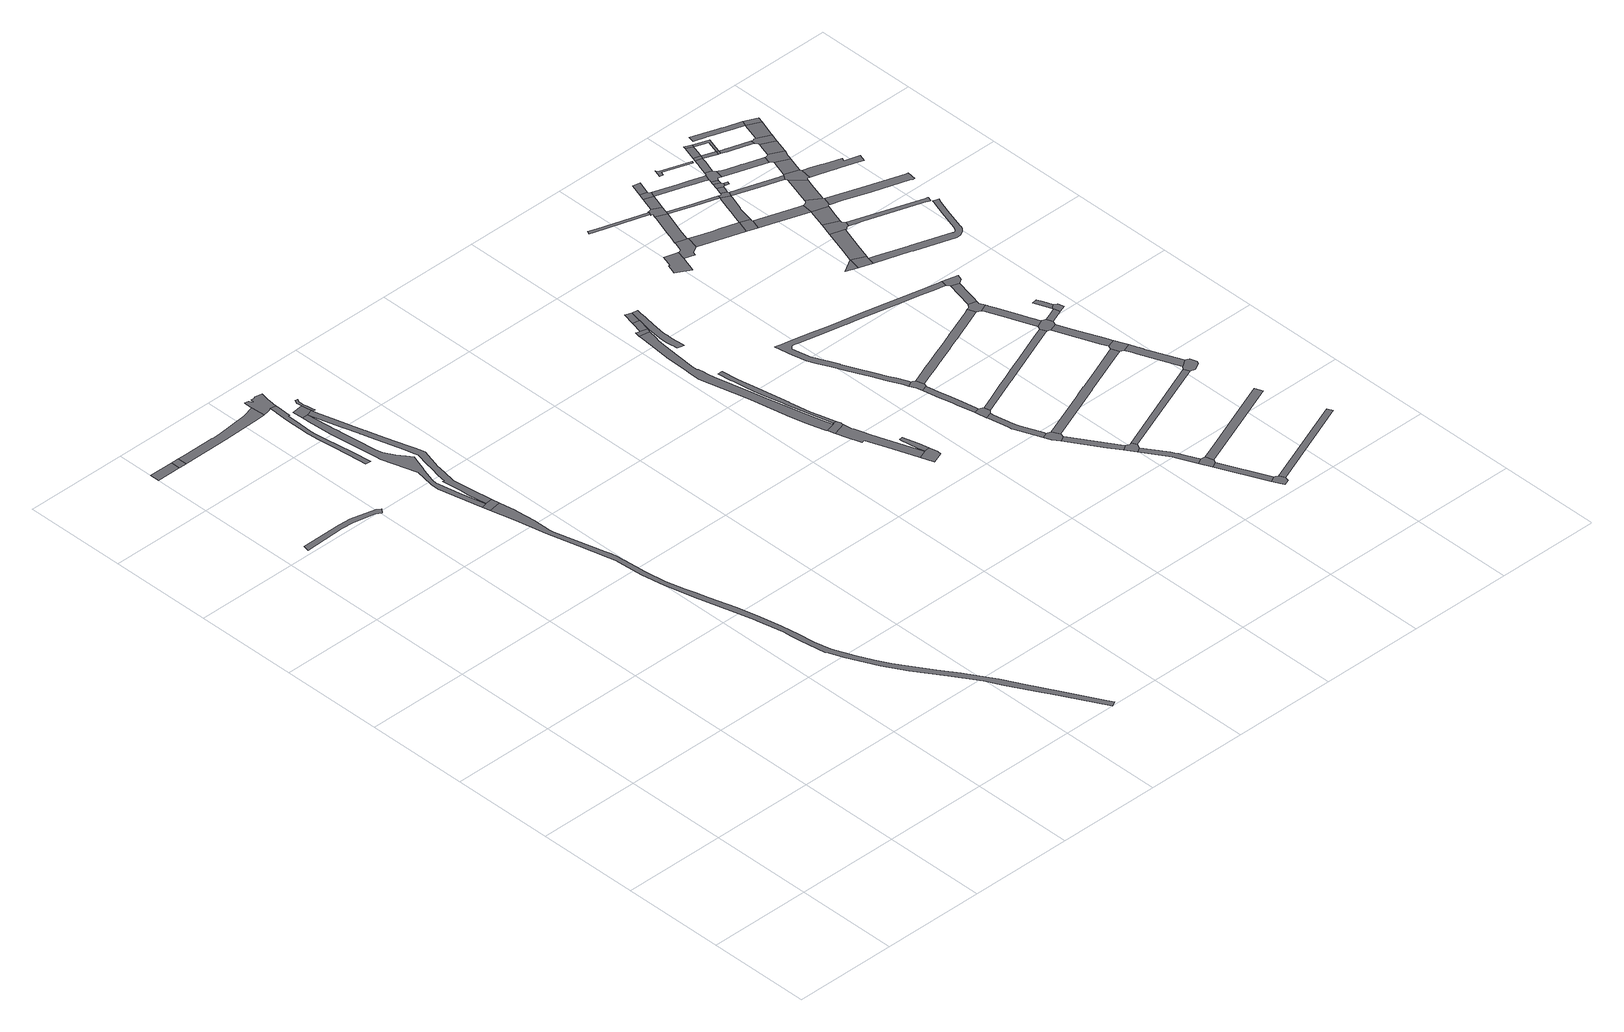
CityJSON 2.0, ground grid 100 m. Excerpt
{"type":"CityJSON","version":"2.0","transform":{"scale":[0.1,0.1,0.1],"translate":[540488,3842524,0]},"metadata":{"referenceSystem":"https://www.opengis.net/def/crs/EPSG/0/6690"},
"CityObjects":{
"road1":{"type":"Road","attributes":{"function":"3","RoadStructureAttribute.sectionType":"1"},"geometry":[{"type":"MultiSurface","lod":"1","boundaries":[[[0,1,2,3]]]}]},
"road2":{"type":"Road","geometry":[{"type":"MultiSurface","lod":"1","boundaries":[[[4,5,6,7,8,9,10,11,12,13]]]}]},
"road3":{"type":"Road","geometry":[{"type":"MultiSurface","lod":"1","boundaries":[[[3,2,14,15,16]]]}]},
"road4":{"type":"Road","attributes":{"function":"3","RoadStructureAttribute.sectionType":"1"},"geometry":[{"type":"MultiSurface","lod":"1","boundaries":[[[17,18,19,20,21,22,16,15,23,24,25,26,27]]]}]},
"road5":{"type":"Road","geometry":[{"type":"MultiSurface","lod":"1","boundaries":[[[28,29,30,31,32,33]]]}]},
"road6":{"type":"Road","attributes":{"RoadStructureAttribute.sectionType":"1"},"geometry":[{"type":"MultiSurface","lod":"1","boundaries":[[[34,35,36,37,38,39,40,41,42,43,44,45,46,47,48,49,50,51,52,53,54,55,56,57,58,59,60,61,62,63,64,65,66,67,68,33,32,69,70,71,72,73,74,75,76,77,78,79,80,81,82,83,84,85,86,87,88,89,90,91,92,93,94,95]]]}]},
"road7":{"type":"Road","geometry":[{"type":"MultiSurface","lod":"1","boundaries":[[[96,97,98,99,100,101,102,103,104,105,106,107,108,109,110,111,112,113,114,115,116,117,118,119]]]}]},
"road8":{"type":"Road","attributes":{"RoadStructureAttribute.sectionType":"1"},"geometry":[{"type":"MultiSurface","lod":"1","boundaries":[[[120,121,122,123,124,125,126,127,128,129,130,131,132,133,134,135,136,137,138,139,140,141,142,143,144,145,146,31,30]]]}]},
"road9":{"type":"Road","attributes":{"RoadStructureAttribute.sectionType":"1"},"geometry":[{"type":"MultiSurface","lod":"1","boundaries":[[[147,148,149,150,151,152,153,154,155,156,157,158,159,160,161,162,163,164,165,166,136,167,168,169,170,171,172,173,174,175,176,177,178,179,180,181,182,183,184,185,186,29,28]]]}]},
"road10":{"type":"Road","geometry":[{"type":"MultiSurface","lod":"1","boundaries":[[[187,188,17,27,189,190,96,119,191,192,193,194,195,196,197,198,199,200,201,202,203]]]}]},
"road11":{"type":"Road","geometry":[{"type":"MultiSurface","lod":"1","boundaries":[[[204,205,206,137,136,166]]]}]},
"road12":{"type":"Road","attributes":{"RoadStructureAttribute.sectionType":"1"},"geometry":[{"type":"MultiSurface","lod":"1","boundaries":[[[207,208,209,210,211,212,213,214,215,216,217,218,219,220,221,222]]]}]},
"road13":{"type":"Road","geometry":[{"type":"MultiSurface","lod":"1","boundaries":[[[223,224,225,226,227,228,229,230,231]]]}]},
"road14":{"type":"Road","attributes":{"function":"3","RoadStructureAttribute.sectionType":"1"},"geometry":[{"type":"MultiSurface","lod":"1","boundaries":[[[232,233,234,235,236,231,230,237,238,239,240,241,242]]]}]},
"road15":{"type":"Road","geometry":[{"type":"MultiSurface","lod":"1","boundaries":[[[243,244,245,242,241,246,247]]]}]},
"road16":{"type":"Road","attributes":{"RoadStructureAttribute.sectionType":"1"},"geometry":[{"type":"MultiSurface","lod":"1","boundaries":[[[248,249,250,251,252,253,254,255,256,257,258,259,260,261,262,263,264,265,266,226,225]]]}]},
"road17":{"type":"Road","attributes":{"function":"3","RoadStructureAttribute.sectionType":"1"},"geometry":[{"type":"MultiSurface","lod":"1","boundaries":[[[267,268,269,270,271,272,273,274,275,276,277,278,279,228,227,280,281,282,283,284,285,286,287,288,289,290,291,292,293,294,295,296,297]]]}]},
"road18":{"type":"Road","attributes":{"RoadStructureAttribute.sectionType":"1"},"geometry":[{"type":"MultiSurface","lod":"1","boundaries":[[[298,299,300,301,302,245,244]]]}]},
"road19":{"type":"Road","geometry":[{"type":"MultiSurface","lod":"1","boundaries":[[[303,304,267,297,305,306,307,308]]]}]},
"road20":{"type":"Road","attributes":{"function":"3","RoadStructureAttribute.sectionType":"1"},"geometry":[{"type":"MultiSurface","lod":"1","boundaries":[[[309,306,305,310]]]}]},
"road21":{"type":"Road","attributes":{"RoadStructureAttribute.sectionType":"1"},"geometry":[{"type":"MultiSurface","lod":"1","boundaries":[[[311,312,313,314,315,316,317,318,319,320,321,322,323,324,325,326,327,328,329,330,331,332,333,334,335,310]]]}]},
"road22":{"type":"Road","geometry":[{"type":"MultiSurface","lod":"1","boundaries":[[[336,309,310,335]]]}]},
"road23":{"type":"Road","attributes":{"RoadStructureAttribute.sectionType":"1"},"geometry":[{"type":"MultiSurface","lod":"1","boundaries":[[[337,338,339,340,341,342,343,344,345,346,347,348,349]]]}]},
"road24":{"type":"Road","geometry":[{"type":"MultiSurface","lod":"1","boundaries":[[[350,351,349,348,352,353,354,355,356,357,358]]]}]},
"road25":{"type":"Road","geometry":[{"type":"MultiSurface","lod":"1","boundaries":[[[359,360,361,362,363,343,342,364,365,366,367]]]}]},
"road26":{"type":"Road","attributes":{"RoadStructureAttribute.sectionType":"1"},"geometry":[{"type":"MultiSurface","lod":"1","boundaries":[[[368,369,370,371,372,373,374,375,376,377,378,379,380,381,382,362,361]]]}]},
"road27":{"type":"Road","geometry":[{"type":"MultiSurface","lod":"1","boundaries":[[[383,384,385,386,387,388,375,374,389,390,391]]]}]},
"road28":{"type":"Road","attributes":{"RoadStructureAttribute.sectionType":"1"},"geometry":[{"type":"MultiSurface","lod":"1","boundaries":[[[392,354,353,393,394,395]]]}]},
"road29":{"type":"Road","geometry":[{"type":"MultiSurface","lod":"1","boundaries":[[[396,395,394,397,398,399,400]]]}]},
"road30":{"type":"Road","attributes":{"RoadStructureAttribute.sectionType":"1"},"geometry":[{"type":"MultiSurface","lod":"1","boundaries":[[[401,402,403,404,398,397,405,406,407,408]]]}]},
"road31":{"type":"Road","geometry":[{"type":"MultiSurface","lod":"1","boundaries":[[[409,408,407,410,411,412,413,414]]]}]},
"road32":{"type":"Road","attributes":{"RoadStructureAttribute.sectionType":"1"},"geometry":[{"type":"MultiSurface","lod":"1","boundaries":[[[411,410,415,416]]]}]},
"road33":{"type":"Road","geometry":[{"type":"MultiSurface","lod":"1","boundaries":[[[417,418,416,415,419,420,421,422,423,424,425]]]}]},
"road34":{"type":"Road","geometry":[{"type":"MultiSurface","lod":"1","boundaries":[[[426,427,428,429,430,431,432,433]]]}]},
"road35":{"type":"Road","attributes":{"RoadStructureAttribute.sectionType":"1"},"geometry":[{"type":"MultiSurface","lod":"1","boundaries":[[[434,435,436,437,438,439,440,441,442,443,444,445,446,447,448,449,450,451,452,453,454,455,456,387,386,457,458,459,460,461,462,463,464,465,466,467,468,469,470,471,472,473,474,475,476,477,478,479,480,481,482,483,484,485,486]]]}]},
"road36":{"type":"Road","attributes":{"RoadStructureAttribute.sectionType":"1"},"geometry":[{"type":"MultiSurface","lod":"1","boundaries":[[[487,488,489,490,491,492,493,494,495,496,497,498,499,500,391,390,501,502,503,504,505,506,507,508,509,510,511,512,513,514,515,516]]]}]},
"road37":{"type":"Road","attributes":{"RoadStructureAttribute.sectionType":"1"},"geometry":[{"type":"MultiSurface","lod":"1","boundaries":[[[517,518,519,520,521,522,523,524,525,526,367,366,527,528,529,530,531,532,533]]]}]},
"road38":{"type":"Road","attributes":{"RoadStructureAttribute.sectionType":"1"},"geometry":[{"type":"MultiSurface","lod":"1","boundaries":[[[534,535,536,537,538,539,540,541,358,357,542,543,544,545,546]]]}]},
"road39":{"type":"Road","geometry":[{"type":"MultiSurface","lod":"1","boundaries":[[[547,548,549,550,551,552,433,432,553,554,555,556,557]]]}]},
"road40":{"type":"Road","geometry":[{"type":"MultiSurface","lod":"1","boundaries":[[[558,559,560,561,562,563]]]}]},
"road41":{"type":"Road","attributes":{"RoadStructureAttribute.sectionType":"1"},"geometry":[{"type":"MultiSurface","lod":"1","boundaries":[[[564,400,399,565]]]}]},
"road42":{"type":"Road","attributes":{"RoadStructureAttribute.sectionType":"1"},"geometry":[{"type":"MultiSurface","lod":"1","boundaries":[[[566,567,568,414,413,569,570]]]}]},
"road43":{"type":"Road","attributes":{"RoadStructureAttribute.sectionType":"1"},"geometry":[{"type":"MultiSurface","lod":"1","boundaries":[[[571,572,573,574,547,557,575,576]]]}]},
"road44":{"type":"Road","attributes":{"RoadStructureAttribute.sectionType":"1"},"geometry":[{"type":"MultiSurface","lod":"1","boundaries":[[[577,425,424,578]]]}]},
"road45":{"type":"Road","attributes":{"RoadStructureAttribute.sectionType":"1"},"geometry":[{"type":"MultiSurface","lod":"1","boundaries":[[[579,580,581,582,583,556,555,584,585]]]}]},
"road46":{"type":"Road","geometry":[{"type":"MultiSurface","lod":"1","boundaries":[[[586,587,588,589,563,562,590,591,571,576,592,593,594]]]}]},
"road47":{"type":"Road","attributes":{"RoadStructureAttribute.sectionType":"1"},"geometry":[{"type":"MultiSurface","lod":"1","boundaries":[[[595,596,597,586,594,598,599]]]}]},
"road48":{"type":"Road","geometry":[{"type":"MultiSurface","lod":"1","boundaries":[[[600,601,602]]]}]},
"road49":{"type":"Road","geometry":[{"type":"MultiSurface","lod":"1","boundaries":[[[603,595,599,604,605,606,607,608]]]}]},
"road50":{"type":"Road","geometry":[{"type":"MultiSurface","lod":"1","boundaries":[[[609,610,611,487,516,612,613,614,615,616]]]}]},
"road51":{"type":"Road","attributes":{"RoadStructureAttribute.sectionType":"1"},"geometry":[{"type":"MultiSurface","lod":"1","boundaries":[[[617,618,603,608,619]]]}]},
"road52":{"type":"Road","geometry":[{"type":"MultiSurface","lod":"1","boundaries":[[[585,584,620,621,622,623]]]}]},
"road53":{"type":"Road","attributes":{"RoadStructureAttribute.sectionType":"1"},"geometry":[{"type":"MultiSurface","lod":"1","boundaries":[[[624,625,626,627,628,629,630,614,613,631,632,633,634,635,636]]]}]},
"road54":{"type":"Road","geometry":[{"type":"MultiSurface","lod":"1","boundaries":[[[637,638,592,576,639,640,641]]]}]},
"road55":{"type":"Road","geometry":[{"type":"MultiSurface","lod":"1","boundaries":[[[642,643,644,636,635,645,646,647,517,533,648,649,650,651,652,653,654,655]]]}]},
"road56":{"type":"Road","geometry":[{"type":"MultiSurface","lod":"1","boundaries":[[[600,602,656,657,658,659]]]}]},
"road57":{"type":"Road","attributes":{"RoadStructureAttribute.sectionType":"1"},"geometry":[{"type":"MultiSurface","lod":"1","boundaries":[[[660,661,662,663,651,650,664,665,666,667,668]]]}]},
"road58":{"type":"Road","attributes":{"RoadStructureAttribute.sectionType":"1"},"geometry":[{"type":"MultiSurface","lod":"1","boundaries":[[[669,670,609,616,671,672,673]]]}]},
"road59":{"type":"Road","geometry":[{"type":"MultiSurface","lod":"1","boundaries":[[[674,668,667,534,546,675,676]]]}]},
"road60":{"type":"Road","attributes":{"RoadStructureAttribute.sectionType":"1"},"geometry":[{"type":"MultiSurface","lod":"1","boundaries":[[[677,678,679,680,681,676,675,682,683,684,685]]]}]},
"road61":{"type":"Road","attributes":{"RoadStructureAttribute.sectionType":"1"},"geometry":[{"type":"MultiSurface","lod":"1","boundaries":[[[640,686,687,688,689,690,691,692,585,623,693,694,695,696,697]]]}]},
"road62":{"type":"Road","geometry":[{"type":"MultiSurface","lod":"1","boundaries":[[[685,684,564,565,698,699,700,701]]]}]},
"road63":{"type":"Road","attributes":{"RoadStructureAttribute.sectionType":"1"},"geometry":[{"type":"MultiSurface","lod":"1","boundaries":[[[702,703,600,659,704,705]]]}]},
"road64":{"type":"Road","geometry":[{"type":"MultiSurface","lod":"1","boundaries":[[[486,485,706,669,673,707,708,709,710]]]}]},
"road65":{"type":"Road","attributes":{"RoadStructureAttribute.sectionType":"1"},"geometry":[{"type":"MultiSurface","lod":"1","boundaries":[[[711,712,655,654,713,714,715]]]}]},
"road66":{"type":"Road","attributes":{"RoadStructureAttribute.sectionType":"1"},"geometry":[{"type":"MultiSurface","lod":"1","boundaries":[[[716,717,718,719,720,604,599,721,722,723,724,725,726,727,728]]]}]},
"road67":{"type":"Road","attributes":{"RoadStructureAttribute.sectionType":"1"},"geometry":[{"type":"MultiSurface","lod":"1","boundaries":[[[729,621,620,730,731,732]]]}]},
"road68":{"type":"Road","geometry":[{"type":"MultiSurface","lod":"1","boundaries":[[[733,734,735,736,737,738,739,641,640,697,740,741]]]}]},
"road69":{"type":"Road","geometry":[{"type":"MultiSurface","lod":"1","boundaries":[[[742,743,744,745,746]]]}]},
"road70":{"type":"Road","geometry":[{"type":"MultiSurface","lod":"1","boundaries":[[[746,745,711,715,747,748]]]}]},
"road71":{"type":"Road","attributes":{"RoadStructureAttribute.sectionType":"1"},"geometry":[{"type":"MultiSurface","lod":"1","boundaries":[[[749,750,733,741,751,752]]]}]},
"road72":{"type":"Road","geometry":[{"type":"MultiSurface","lod":"1","boundaries":[[[753,702,705,754,755,756,757,758,759,760,761,762,763,764,765,766,767]]]}]},
"road73":{"type":"Road","attributes":{"RoadStructureAttribute.sectionType":"1"},"geometry":[{"type":"MultiSurface","lod":"1","boundaries":[[[768,769,749,752,770,771,772,773,774,775,776,777,778]]]}]},
"road74":{"type":"Road","attributes":{"RoadStructureAttribute.sectionType":"1"},"geometry":[{"type":"MultiSurface","lod":"1","boundaries":[[[779,780,768,778,781]]]}]},
"road75":{"type":"Road","geometry":[{"type":"MultiSurface","lod":"1","boundaries":[[[782,783,784,785,786,787,788,789]]]}]},
"road76":{"type":"Road","geometry":[{"type":"MultiSurface","lod":"1","boundaries":[[[790,791,792,773,772]]]}]},
"road77":{"type":"Road","attributes":{"RoadStructureAttribute.sectionType":"1"},"geometry":[{"type":"MultiSurface","lod":"1","boundaries":[[[731,753,767,793,794]]]}]},
"road78":{"type":"Road","geometry":[{"type":"MultiSurface","lod":"1","boundaries":[[[795,796,797,728,727,798,799,800,779,781,801,802,803,804,805,806,807]]]}]},
"road79":{"type":"Road","geometry":[{"type":"MultiSurface","lod":"1","boundaries":[[[808,809,810,740,697,811,812,813]]]}]},
"road80":{"type":"Road","attributes":{"RoadStructureAttribute.sectionType":"1"},"geometry":[{"type":"MultiSurface","lod":"1","boundaries":[[[814,815,816,817,795,807,818,819,820,821]]]}]},
"road81":{"type":"Road","geometry":[{"type":"MultiSurface","lod":"1","boundaries":[[[822,823,824,825,826,732,731,794,827,828,829,830]]]}]},
"road82":{"type":"Road","attributes":{"RoadStructureAttribute.sectionType":"1"},"geometry":[{"type":"MultiSurface","lod":"1","boundaries":[[[831,832,833,834,835,836,837,838,839,840,841,842,843,658,657,844,845,846,847,848,849,850,851,852,853,854,855,856]]]}]},
"road83":{"type":"Road","geometry":[{"type":"MultiSurface","lod":"1","boundaries":[[[857,814,821,858]]]}]},
"road84":{"type":"Road","attributes":{"RoadStructureAttribute.sectionType":"1"},"geometry":[{"type":"MultiSurface","lod":"1","boundaries":[[[859,860,857,858,861,862,863]]]}]},
"road85":{"type":"Road","attributes":{"RoadStructureAttribute.sectionType":"1"},"geometry":[{"type":"MultiSurface","lod":"1","boundaries":[[[864,865,822,830,866,867,868]]]}]},
"road86":{"type":"Road","attributes":{"RoadStructureAttribute.sectionType":"1"},"geometry":[{"type":"MultiSurface","lod":"1","boundaries":[[[869,870,871,872,873,874,875,876,805,804,877,878,879,880,881,882,883]]]}]},
"road87":{"type":"Road","geometry":[{"type":"MultiSurface","lod":"1","boundaries":[[[884,885,858,821,886,887]]]}]},
"road88":{"type":"Road","geometry":[{"type":"MultiSurface","lod":"1","boundaries":[[[888,859,863,889]]]}]},
"road89":{"type":"Road","attributes":{"RoadStructureAttribute.sectionType":"1"},"geometry":[{"type":"MultiSurface","lod":"1","boundaries":[[[890,891,892,893,894,761,760,895,896,897,898,899,900,901,902]]]}]},
"road90":{"type":"Road","geometry":[{"type":"MultiSurface","lod":"1","boundaries":[[[887,886,903,904]]]}]},
"road91":{"type":"Road","geometry":[{"type":"MultiSurface","lod":"1","boundaries":[[[905,906,907,908,889,863,909,910,911,887,904]]]}]},
"road92":{"type":"Road","geometry":[{"type":"MultiSurface","lod":"1","boundaries":[[[912,813,812,913,864,868,914,915,916,917,918]]]}]},
"road93":{"type":"Road","attributes":{"RoadStructureAttribute.sectionType":"1"},"geometry":[{"type":"MultiSurface","lod":"1","boundaries":[[[919,920,912,918,921,922]]]}]},
"road94":{"type":"Road","geometry":[{"type":"MultiSurface","lod":"1","boundaries":[[[923,924,925,926,904,903,927,928,929,930,931,932]]]}]},
"road95":{"type":"Road","attributes":{"RoadStructureAttribute.sectionType":"1"},"geometry":[{"type":"MultiSurface","lod":"1","boundaries":[[[933,934,935,829,828,936,937,938,939,940,941,942]]]}]},
"road96":{"type":"Road","geometry":[{"type":"MultiSurface","lod":"1","boundaries":[[[943,944,945,883,882,946,947,919,922,948,949,950]]]}]},
"road97":{"type":"Road","geometry":[{"type":"MultiSurface","lod":"1","boundaries":[[[951,952,953,954,955,956,957,958,959,960,961,962,963,964]]]}]},
"road98":{"type":"Road","attributes":{"RoadStructureAttribute.sectionType":"1"},"geometry":[{"type":"MultiSurface","lod":"1","boundaries":[[[965,966,943,950,967,968,969]]]}]},
"road99":{"type":"Road","attributes":{"RoadStructureAttribute.sectionType":"1"},"geometry":[{"type":"MultiSurface","lod":"1","boundaries":[[[970,971,972,973,974,975,976,917,916,977,978,979,980,981,982,983]]]}]},
"road100":{"type":"Road","geometry":[{"type":"MultiSurface","lod":"1","boundaries":[[[984,985,932,931,986,987,965,969,988,989,990]]]}]},
"road101":{"type":"Road","attributes":{"RoadStructureAttribute.sectionType":"1"},"geometry":[{"type":"MultiSurface","lod":"1","boundaries":[[[963,991,990,989,992,993]]]}]},
"road102":{"type":"Road","geometry":[{"type":"MultiSurface","lod":"1","boundaries":[[[964,963,993,994]]]}]}
},
"vertices":[
[4,7649,0],[5,7557,0],[241,7555,0],[242,7646,0],
[640,6061,0],[752,6054,0],[968,6009,0],[1018,5979,0],[1050,6020,0],[1012,6044,0],[772,6100,0],[654,6111,0],[252,6104,0],[238,6047,0],
[290,7554,0],[315,7554,0],[314,7647,0],
[1215,7712,0],[1097,7675,0],[784,7647,0],[719,7646,0],[701,7646,0],[397,7647,0],[337,7555,0],[673,7556,0],[775,7557,0],[1162,7568,0],[1226,7575,0],
[1783,5482,0],[1713,5474,0],[1703,5469,0],[1656,5459,0],[1671,5389,0],[1794,5407,0],
[3523,109,0],[3350,429,0],[3195,720,0],[3167,773,0],[3098,902,0],[3042,996,0],[2933,1175,0],[2816,1344,0],[2707,1518,0],[2611,1659,0],[2542,1793,0],[2473,1943,0],[2393,2144,0],[2359,2304,0],[2338,2469,0],[2316,2641,0],[2271,2845,0],[2222,3067,0],[2149,3327,0],[2116,3447,0],[2089,3541,0],[2045,3720,0],[2013,3930,0],[2007,4030,0],[1997,4156,0],[1997,4162,0],[1993,4217,0],[1980,4294,0],[1965,4349,0],[1941,4444,0],[1842,4825,0],[1839,4868,0],[1835,5043,0],[1820,5221,0],[1818,5250,0],[1726,5147,0],[1789,4852,0],[1865,4548,0],[1932,4264,0],[1948,4189,0],[1950,4161,0],[1963,3915,0],[2006,3687,0],[2071,3401,0],[2157,3067,0],[2216,2847,0],[2222,2825,0],[2272,2568,0],[2277,2481,0],[2291,2392,0],[2331,2141,0],[2335,2130,0],[2390,1984,0],[2528,1696,0],[2652,1489,0],[2832,1216,0],[2995,971,0],[3076,811,0],[3231,532,0],[3267,466,0],[3519,1,0],[3568,28,0],
[1318,7598,0],[1316,7526,0],[1316,7522,0],[1309,7431,0],[1307,7387,0],[1306,7306,0],[1306,7242,0],[1307,7141,0],[1311,7081,0],[1315,7035,0],[1326,6950,0],[1338,6868,0],[1363,6603,0],[1369,6534,0],[1419,6529,0],[1397,6721,0],[1360,7000,0],[1351,7094,0],[1348,7153,0],[1351,7335,0],[1353,7417,0],[1354,7426,0],[1369,7426,0],[1375,7590,0],
[1653,5696,0],[1603,5953,0],[1613,6005,0],[1651,6141,0],[1662,6170,0],[1701,6277,0],[1717,6321,0],[1674,6380,0],[1621,6450,0],[1613,6467,0],[1572,6547,0],[1552,6617,0],[1532,6801,0],[1518,6938,0],[1508,7028,0],[1507,7034,0],[1477,7326,0],[1420,7324,0],[1423,7223,0],[1424,7211,0],[1440,7008,0],[1480,6665,0],[1495,6539,0],[1495,6489,0],[1594,6153,0],[1561,5967,0],[1561,5890,0],
[1748,5714,0],[1729,5879,0],[1753,6008,0],[1761,6051,0],[1765,6072,0],[1770,6100,0],[1824,6306,0],[1819,6329,0],[1812,6370,0],[1805,6391,0],[1786,6457,0],[1724,6664,0],[1681,6816,0],[1672,6848,0],[1670,6857,0],[1633,6990,0],[1590,7151,0],[1559,7267,0],[1545,7328,0],[1542,7344,0],[1565,7010,0],[1569,6995,0],[1611,6852,0],[1612,6847,0],[1617,6831,0],[1638,6760,0],[1728,6441,0],[1737,6406,0],[1751,6344,0],[1757,6319,0],[1727,6179,0],[1713,6112,0],[1705,6085,0],[1692,6041,0],[1690,6022,0],[1688,6012,0],[1676,5926,0],[1661,5931,0],[1678,5741,0],[1686,5659,0],
[1219,7794,0],[1216,7783,0],[1280,7582,0],[1295,7588,0],[1377,7608,0],[1378,7623,0],[1378,7630,0],[1383,7670,0],[1389,7709,0],[1396,7743,0],[1407,7784,0],[1333,7794,0],[1319,7786,0],[1285,7787,0],[1283,7755,0],[1277,7750,0],[1255,7787,0],
[1533,7393,0],[1526,7442,0],[1417,7431,0],
[1525,7474,0],[1527,7441,0],[1533,7408,0],[1538,7380,0],[1540,7363,0],[1547,7327,0],[1568,7331,0],[1561,7372,0],[1557,7383,0],[1553,7416,0],[1548,7441,0],[1544,7477,0],[1544,7496,0],[1560,7528,0],[1540,7532,0],[1522,7497,0],
[4523,4207,0],[4525,4212,0],[4512,4257,0],[4484,4249,0],[4467,4242,0],[4376,4217,0],[4385,4185,0],[4396,4148,0],[4526,4187,0],
[4612,3874,0],[4586,3955,0],[4579,3977,0],[4544,4084,0],[4536,4106,0],[4427,4047,0],[4468,3909,0],[4501,3919,0],[4587,3673,0],[4671,3438,0],[4754,3469,0],
[4830,3394,0],[4810,3476,0],[4758,3469,0],[4717,3312,0],[4823,3352,0],
[4509,4268,0],[4468,4414,0],[4447,4491,0],[4426,4599,0],[4413,4703,0],[4412,4711,0],[4341,5098,0],[4322,5213,0],[4321,5222,0],[4301,5375,0],[4253,5374,0],[4272,5242,0],[4276,5215,0],[4294,5090,0],[4307,5005,0],[4325,4900,0],[4365,4733,0],[4374,4695,0],[4482,4260,0],
[4139,6177,0],[4136,6140,0],[4121,5973,0],[4107,5798,0],[4096,5581,0],[4093,5529,0],[4097,5431,0],[4197,5000,0],[4217,4905,0],[4280,4558,0],[4319,4406,0],[4345,4318,0],[4372,4228,0],[4463,4252,0],[4462,4255,0],[4438,4343,0],[4401,4490,0],[4336,4772,0],[4317,4846,0],[4280,5018,0],[4200,5372,0],[4191,5437,0],[4188,5475,0],[4182,5531,0],[4174,5532,0],[4169,5580,0],[4188,5791,0],[4201,5931,0],[4212,6026,0],[4222,6073,0],[4242,6159,0],
[4793,3580,0],[4750,3730,0],[4717,3725,0],[4717,3704,0],[4744,3532,0],
[4148,6229,0],[4146,6220,0],[4254,6200,0],[4189,6218,0],[4183,6217,0],[4178,6221,0],
[4219,6340,0],[4286,6323,0],
[4260,6179,0],[4249,6082,0],[4244,6022,0],[4242,5969,0],[4243,5959,0],[4250,5907,0],[4250,5902,0],[4253,5853,0],[4298,5842,0],[4318,5838,0],[4314,5901,0],[4313,5927,0],[4312,5962,0],[4312,5965,0],[4312,5992,0],[4312,6022,0],[4312,6045,0],[4311,6072,0],[4332,6222,0],[4348,6312,0],[4349,6318,0],[4350,6322,0],[4361,6396,0],[4366,6431,0],[4311,6440,0],
[4251,6464,0],
[5622,2968,0],[5542,3165,0],[5532,3194,0],[5524,3230,0],[5491,3423,0],[5486,3450,0],[5426,3433,0],[5429,3414,0],[5465,3223,0],[5470,3186,0],[5478,3165,0],[5575,2924,0],[5631,2946,0],
[5646,2940,0],[5644,2941,0],[5603,2856,0],[5647,2787,0],[5699,2821,0],[5702,2833,0],[5703,2836,0],[5709,2859,0],[5670,2931,0],
[5489,3548,0],[5474,3556,0],[5460,3563,0],[5405,3549,0],[5411,3519,0],[5493,3459,0],[5498,3465,0],[5511,3481,0],[5500,3542,0],
[5455,3585,0],[5428,3726,0],[5421,3762,0],[5399,3865,0],[5379,3961,0],[5364,4038,0],[5357,4073,0],[5299,4055,0],[5311,4000,0],[5335,3888,0],[5342,3853,0],[5360,3764,0],[5371,3715,0],[5380,3669,0],[5401,3574,0],
[5348,4185,0],[5327,4195,0],[5326,4195,0],[5312,4203,0],[5261,4171,0],[5286,4114,0],[5364,4091,0],[5371,4109,0],[5349,4184,0],
[5975,2389,0],[5854,2466,0],[5929,2350,0],[5979,2383,0],
[6022,2364,0],[5994,2249,0],[6044,2281,0],[6060,2321,0],[6040,2371,0],
[6235,1962,0],[6215,2005,0],[6200,2034,0],[6183,2065,0],[6153,2003,0],[6164,1977,0],[6244,1800,0],[6298,1824,0],
[6311,1822,0],[6297,1684,0],[6351,1708,0],[6357,1720,0],[6369,1743,0],[6342,1818,0],
[6509,1214,0],[6561,1238,0],
[6587,1228,0],[6576,1232,0],[6549,1124,0],[6559,1102,0],[6612,1126,0],[6618,1140,0],[6623,1156,0],[6628,1168,0],[6601,1222,0],
[5124,6748,0],[5007,6785,0],[4969,6671,0],[4957,6675,0],[4925,6578,0],[5059,6501,0],[5113,6659,0],[5134,6745,0],
[6379,4978,0],[6064,5045,0],[5884,5084,0],[5626,5139,0],[5466,5173,0],[5323,5202,0],[5182,5233,0],[5038,5263,0],[4941,5284,0],[4925,5287,0],[4833,5306,0],[4843,5252,0],[4860,5167,0],[4865,5133,0],[4894,4992,0],[4928,4916,0],[4984,4794,0],[5031,4687,0],[5076,4585,0],[5123,4481,0],[5184,4345,0],[5239,4221,0],[5251,4194,0],[5292,4247,0],[5259,4321,0],[5230,4384,0],[5188,4479,0],[5168,4524,0],[5130,4610,0],[5059,4769,0],[5056,4775,0],[5014,4871,0],[4982,4942,0],[4977,4954,0],[4953,5006,0],[4947,5033,0],[4915,5194,0],[4924,5202,0],[4926,5205,0],[4929,5207,0],[4947,5221,0],[5003,5211,0],[5015,5208,0],[5186,5171,0],[5461,5112,0],[5464,5111,0],[5562,5090,0],[5796,5041,0],[6002,4997,0],[6166,4961,0],[6308,4932,0],[6400,4913,0],[6412,4971,0],
[6303,4562,0],[6261,4544,0],[6010,4445,0],[5970,4429,0],[5945,4419,0],[5833,4375,0],[5736,4337,0],[5644,4301,0],[5597,4282,0],[5562,4269,0],[5555,4266,0],[5507,4246,0],[5382,4197,0],[5377,4195,0],[5456,4141,0],[5553,4179,0],[5599,4197,0],[5659,4221,0],[5673,4227,0],[5737,4251,0],[5774,4266,0],[5830,4287,0],[5877,4307,0],[5960,4339,0],[5974,4345,0],[6032,4368,0],[6155,4417,0],[6289,4470,0],[6326,4485,0],[6334,4488,0],
[6545,3964,0],[6458,3930,0],[6325,3877,0],[6170,3813,0],[6061,3770,0],[5996,3743,0],[5918,3712,0],[5790,3659,0],[5653,3604,0],[5522,3550,0],[5675,3547,0],[5901,3640,0],[5914,3645,0],[5951,3660,0],[6065,3707,0],[6435,3855,0],[6569,3909,0],
[6781,3375,0],[6669,3329,0],[6468,3248,0],[6301,3183,0],[6275,3172,0],[6271,3171,0],[6188,3138,0],[6136,3117,0],[6300,3096,0],[6302,3097,0],[6495,3175,0],[6635,3231,0],[6811,3301,0],
[5206,6858,0],[5202,6845,0],[5175,6764,0],[5170,6755,0],[5160,6748,0],[5143,6744,0],[5214,6626,0],[5223,6661,0],[5292,6699,0],[5321,6821,0],[5311,6824,0],
[4878,7434,0],[4797,7460,0],[4786,7428,0],[4828,7414,0],[5322,7264,0],[5330,7288,0],
[7019,2768,0],[7044,2713,0],
[7258,2186,0],[6884,2035,0],[6518,1889,0],[6914,1961,0],[7288,2111,0],
[5326,7218,0],[5317,7191,0],[5250,6993,0],[5225,6916,0],[5342,6918,0],[5426,7168,0],
[7496,1581,0],[7519,1526,0],
[5589,6741,0],[5554,6744,0],[5471,6771,0],[5469,6771,0],[5459,6773,0],[5725,6557,0],[5766,6681,0],
[5369,7308,0],[5359,7301,0],[5347,7299,0],[5334,7300,0],[5318,7253,0],[5336,7246,0],[5436,7197,0],[5438,7202,0],[5458,7263,0],
[5417,7445,0],[5409,7420,0],[5375,7317,0],[5493,7367,0],[5509,7415,0],
[6074,5700,0],[5940,5616,0],[6048,5579,0],
[5438,7510,0],[5528,7464,0],[5517,7471,0],[5510,7477,0],[5506,7481,0],[5504,7489,0],
[6356,4606,0],[6329,4573,0],[6317,4567,0],[6338,4487,0],[6376,4472,0],[6449,4502,0],[6427,4557,0],[6434,4587,0],
[5480,7633,0],[5446,7535,0],[5549,7619,0],
[5829,6523,0],[5860,6617,0],[5856,6627,0],[5863,6643,0],
[6612,4092,0],[6593,4140,0],[6567,4207,0],[6543,4265,0],[6479,4427,0],[6459,4478,0],[6455,4487,0],[6382,4458,0],[6471,4233,0],[6482,4206,0],[6539,4063,0],[6563,4004,0],[6635,4036,0],
[5857,7060,0],[5671,7120,0],[5659,7091,0],[5880,7019,0],[5886,7050,0],
[6670,4024,0],[6657,4028,0],[6638,4035,0],[6564,4002,0],[6549,3974,0],[6546,3967,0],[6571,3910,0],[6577,3907,0],[6604,3893,0],[6680,3921,0],[6689,3949,0],[6693,3960,0],[6696,3961,0],[6674,4022,0],
[6061,5575,0],[6177,5537,0],[6193,5609,0],[6203,5639,0],
[6863,3472,0],[6835,3542,0],[6782,3671,0],[6721,3822,0],[6632,3824,0],[6696,3664,0],[6773,3471,0],[6797,3412,0],[6874,3443,0],
[6422,4880,0],[6391,4752,0],[6445,4629,0],[6463,4709,0],[6499,4853,0],
[6913,3348,0],[6850,3285,0],[6926,3314,0],
[6999,3129,0],[6978,3179,0],[6972,3198,0],[6961,3225,0],[6952,3249,0],[6878,3219,0],[6894,3179,0],[7043,2804,0],[7112,2848,0],
[5867,6982,0],[5835,6887,0],[5833,6877,0],[5821,6842,0],[5806,6799,0],[5800,6780,0],[5777,6712,0],[5899,6798,0],[5905,6811,0],[5906,6813,0],[5953,6949,0],[5964,6981,0],
[7087,2698,0],[7157,2737,0],[7175,2767,0],[7153,2831,0],
[6187,6056,0],[6113,5821,0],[6252,5790,0],[6324,6012,0],
[6408,4901,0],[6523,4869,0],[6531,4874,0],[6544,4883,0],[6565,4938,0],
[6814,4075,0],[6757,4052,0],[6716,3972,0],[6812,4010,0],[6830,4017,0],
[5998,7315,0],[5981,7318,0],[5896,7346,0],[5864,7357,0],[5760,7390,0],[5744,7337,0],[5835,7307,0],[5934,7274,0],[5963,7265,0],[5968,7262,0],[5979,7258,0],[5981,7256,0],[6002,7314,0],
[6262,6491,0],[5983,6472,0],[6288,6372,0],[6299,6479,0],
[5925,7058,0],[5924,7056,0],[5921,7049,0],[5915,7045,0],[5909,7045,0],[5905,7046,0],[5891,7049,0],[5986,7021,0],[5980,7040,0],
[6818,4210,0],[6796,4265,0],[6746,4250,0],[6808,4090,0],[6852,4125,0],
[6900,4044,0],[6884,4102,0],
[5947,7132,0],[5930,7075,0],[5986,7056,0],[6003,7107,0],
[6229,6187,0],[6335,6009,0],[6346,6020,0],[6351,6025,0],[6354,6027,0],[6366,6028,0],[6372,6029,0],[6377,6028,0],[6391,6077,0],[6388,6078,0],[6375,6090,0],[6374,6091,0],[6372,6099,0],[6372,6108,0],[6373,6120,0],
[5964,7187,0],[5952,7147,0],[6010,7114,0],[6015,7115,0],[6025,7113,0],[6030,7141,0],[6026,7144,0],[6024,7146,0],[6022,7151,0],[6021,7154,0],[6021,7161,0],
[5975,7221,0],[5972,7213,0],[6033,7200,0],
[5769,7595,0],[6045,7506,0],[6052,7527,0],[5765,7620,0],[5750,7649,0],[5737,7606,0],[5726,7570,0],[5759,7560,0],
[6063,7101,0],[6065,7109,0],[6070,7128,0],
[6401,6207,0],[6438,6321,0],
[6021,7344,0],[6013,7321,0],[6009,7316,0],[5983,7251,0],[5983,7245,0],[5981,7241,0],[6045,7218,0],[6049,7222,0],[6067,7217,0],[6082,7212,0],[6099,7292,0],[6089,7302,0],[6083,7322,0],
[6433,6881,0],[6425,6883,0],[6223,6947,0],[6207,6901,0],[6428,6828,0],[6460,6873,0],
[6075,7513,0],[6065,7483,0],[6060,7465,0],[6055,7450,0],[6124,7443,0],[6130,7461,0],[6137,7483,0],[6140,7492,0],
[6355,6518,0],[6354,6515,0],[6339,6491,0],[6326,6481,0],[6317,6477,0],[6446,6336,0],[6457,6339,0],[6484,6422,0],[6477,6434,0],
[7100,5785,0],[7091,5760,0],[7084,5743,0],[7044,5616,0],[6981,5416,0],[6974,5398,0],[6962,5381,0],[6948,5369,0],[6928,5361,0],[6925,5371,0],[6559,5491,0],[6550,5494,0],[6258,5589,0],[6518,5427,0],[6530,5423,0],[6906,5302,0],[6942,5302,0],[6985,5324,0],[7018,5357,0],[7028,5381,0],[7032,5399,0],[7096,5605,0],[7134,5726,0],[7142,5741,0],[7149,5756,0],[7153,5764,0],
[6086,7549,0],[6152,7528,0],
[6129,7685,0],[6097,7583,0],[6168,7576,0],[6190,7643,0],[6194,7655,0],
[6443,6801,0],[6391,6635,0],[6480,6445,0],[6525,6586,0],[6557,6687,0],
[6430,7178,0],[6319,7214,0],[6311,7217,0],[6304,7219,0],[6193,7255,0],[6180,7259,0],[6144,7270,0],[6118,7283,0],[6155,7189,0],[6168,7184,0],[6281,7146,0],[6288,7145,0],[6295,7143,0],[6495,7076,0],[6512,7151,0],
[6272,7485,0],[6167,7523,0],[6269,7445,0],[6283,7481,0],
[6137,7709,0],[6202,7679,0],
[7098,5844,0],[7082,5849,0],[6738,5963,0],[6479,6048,0],[6476,6049,0],[6459,6002,0],[6509,5986,0],[6722,5917,0],[7061,5808,0],[7068,5805,0],[7084,5800,0],[7088,5798,0],[7102,5843,0],
[6292,7436,0],[6303,7474,0],
[6329,7555,0],[6352,7627,0],[6337,7632,0],[6321,7638,0],[6299,7619,0],[6324,7611,0],[6307,7558,0],
[6470,6881,0],[6441,6816,0],[6564,6702,0],[6577,6710,0],[6593,6707,0],[6611,6816,0],[6603,6835,0],
[6523,7051,0],[6520,7039,0],[6619,6884,0],[6653,6989,0],
[6530,7400,0],[6418,7435,0],[6357,7454,0],[6338,7461,0],[6325,7424,0],[6345,7417,0],[6396,7400,0],[6549,7351,0],[6578,7342,0],[6587,7382,0],
[7192,6191,0],[6852,6302,0],[6499,6418,0],[6471,6333,0],[6571,6301,0],[6824,6219,0],[7166,6108,0],[7181,6100,0],[7198,6096,0],[7208,6186,0],
[6557,7162,0],[6547,7152,0],[6527,7146,0],[6503,7074,0],[6518,7064,0],[6661,7013,0],[6670,7039,0],[6690,7094,0],
[6565,7662,0],[6530,7674,0],[6504,7682,0],[6412,7713,0],[6255,7766,0],[6242,7710,0],[6351,7674,0],[6361,7671,0],[6406,7656,0],[6422,7650,0],[6494,7626,0],[6583,7597,0],[6693,7560,0],[6715,7612,0],
[6603,7302,0],[6587,7252,0],[6693,7103,0],[6707,7147,0],[6737,7238,0],
[7078,6630,0],[6947,6668,0],[6958,6702,0],[6817,6749,0],[6778,6762,0],[6676,6796,0],[6627,6812,0],[6635,6693,0],[6770,6651,0],[6829,6632,0],[6851,6625,0],[7020,6571,0],[7067,6556,0],[7090,6627,0],
[6623,7384,0],[6603,7377,0],[6591,7332,0],[6603,7322,0],[6749,7274,0],[6763,7318,0],[6635,7380,0],
[6639,7393,0],[6767,7332,0],[6822,7499,0],
[6841,7556,0]
]}
